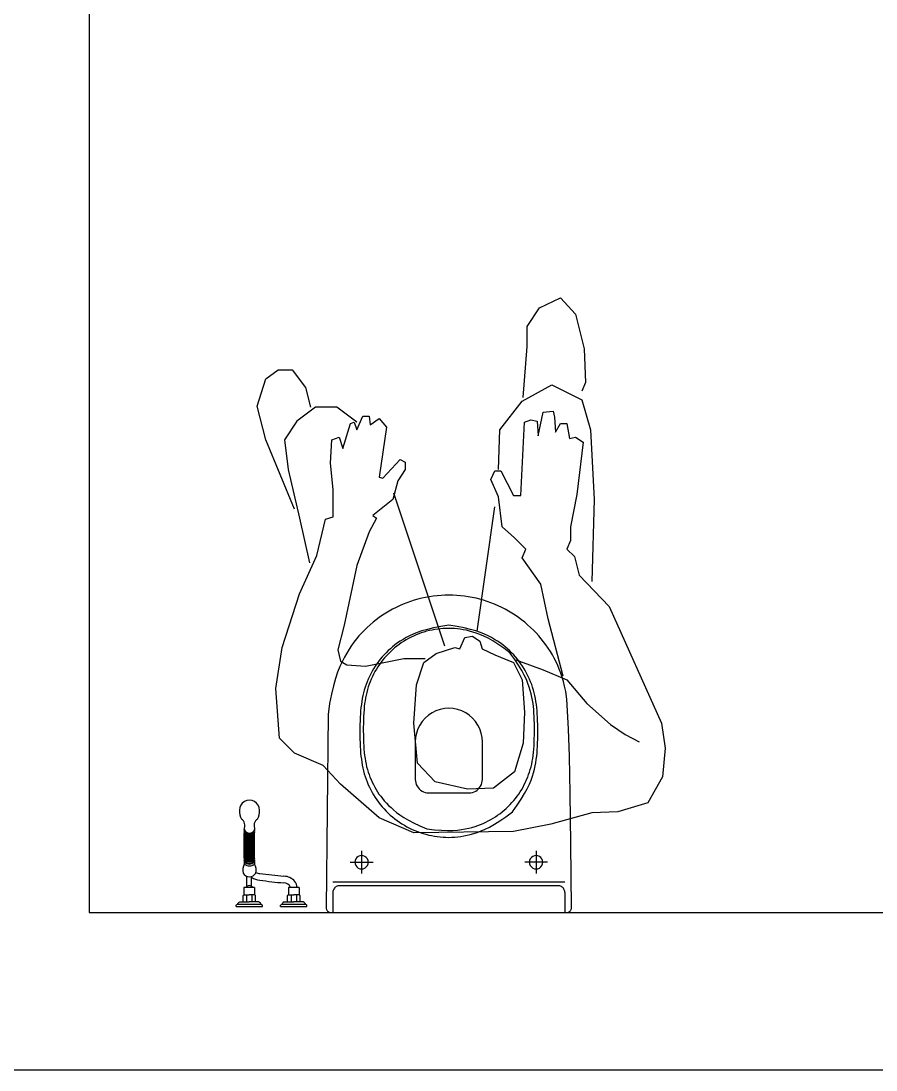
# Model space of a CAD drawing. Header units: inches. Extents: x 9636 to 21597, y -10243 to 557.
# Drawn here: x 13948.2 to 13997, y -8586.5 to -8526.5 of the extents above; entities that cross this region are included whole.
import ezdxf

# ---------------------------------------------------------------- set-up
doc = ezdxf.new("R2010")
doc.units = ezdxf.units.IN
doc.header["$MEASUREMENT"] = 0
doc.layers.add('Edges', color=7, linetype='Continuous')
doc.layers.add('sanit acces', color=4, linetype='Continuous')

# ---------------------------------------------------------------- blocks, each defined once
blk = doc.blocks.new('R91')
at = {"color": 9, "linetype": 'ByBlock', "true_color": 0xbbbcbf}
for p, q in [((-440.8, 952.5), (-503.2, 916.9)), ((-372.4, 958.5), (-440.8, 952.5)), ((-312.9, 949.5), (-372.4, 958.5)), ((-33.6, 824.8), (-312.9, 949.5)), ((-503.2, 916.9), (-524, 845.6)), ((-339.7, 863.4), (-357.5, 896.1)), ((-315.9, 827.8), (-339.7, 863.4)), ((-524, 845.6), (-526.9, 783.2)), ((-265.4, 771.4), (-315.9, 827.8)), ((40.7, 753.5), (-33.6, 824.8)), ((-526.9, 783.2), (-553.7, 685.2)), ((222, 789.2), (25.9, 783.2)), ((388.5, 780.3), (222, 789.2)), ((459.8, 759.5), (388.5, 780.3)), ((-208.9, 723.9), (-265.4, 771.4)), ((85.3, 741.7), (40.7, 753.5)), ((358.8, 762.5), (233.9, 747.6)), ((370.7, 744.6), (358.8, 762.5)), ((495.5, 688.2), (459.8, 759.5)), ((501.4, 768.4), (480.6, 759.5)), ((581.7, 765.4), (501.4, 768.4)), ((664.9, 744.6), (581.7, 765.4)), ((103.2, 723.9), (85.3, 741.7)), ((124, 732.8), (103.2, 723.9)), ((156.7, 732.8), (124, 732.8)), ((233.9, 747.6), (156.7, 732.8)), ((367.7, 729.8), (370.7, 744.6)), ((403.4, 723.9), (367.7, 729.8)), ((703.5, 709), (664.9, 744.6)), ((-185.1, 667.4), (-208.9, 723.9)), ((-200, 714.9), (-63.3, 679.3)), ((382.5, 697.1), (403.4, 709)), ((403.4, 709), (403.4, 723.9)), ((679.8, 658.5), (703.5, 709)), ((-553.7, 685.2), (-571.5, 596.2)), ((-63.3, 679.3), (19.9, 661.5)), ((418.2, 694.2), (382.5, 697.1)), ((433.1, 691.2), (418.2, 694.2)), ((430.1, 667.4), (433.1, 691.2)), ((456.9, 616.9), (495.5, 688.2)), ((-161.4, 602.1), (-185.1, 667.4)), ((19.9, 661.5), (82.4, 616.9)), ((373.6, 655.6), (430.1, 667.4)), ((409.3, 652.6), (373.6, 655.6)), ((412.3, 637.7), (409.3, 652.6)), ((635.2, 628.8), (679.8, 658.5)), ((406.3, 622.9), (412.3, 637.7)), ((465.8, 619.9), (587.6, 628.8)), ((587.6, 628.8), (635.2, 628.8)), ((-360.5, 619.9), (-428.9, 599.1)), ((-286.2, 622.9), (-360.5, 619.9)), ((-208.9, 616.9), (-286.2, 622.9)), ((-167.3, 596.2), (-208.9, 616.9)), ((82.4, 616.9), (103.2, 625.9)), ((103.2, 625.9), (129.9, 599.1)), ((231, 614), (406.3, 622.9)), ((231, 596.2), (231, 614)), ((388.5, 563.5), (456.9, 616.9)), ((-571.5, 596.2), (-574.5, 358.6)), ((-428.9, 599.1), (-467.5, 548.6)), ((-149.5, 551.6), (-167.3, 596.2)), ((129.9, 599.1), (156.7, 569.4)), ((290.4, 566.5), (231, 596.2)), ((-134.6, 521.9), (-149.5, 551.6)), ((-93, 510), (204.2, 551.6)), ((156.7, 569.4), (228, 560.5)), ((228, 560.5), (269.6, 542.7)), ((269.6, 542.7), (290.4, 551.6)), ((290.4, 551.6), (290.4, 566.5)), ((293.4, 560.5), (388.5, 563.5)), ((-467.5, 548.6), (-470.5, 486.3)), ((-116.8, 516), (-134.6, 521.9)), ((-104.9, 498.2), (-116.8, 516)), ((-470.5, 486.3), (-452.6, 409.1)), ((-134.6, 468.5), (-107.9, 480.3)), ((-107.9, 480.3), (-104.9, 498.2)), ((-146.5, 412), (-131.6, 456.6)), ((-131.6, 456.6), (-134.6, 468.5)), ((-128.7, 432.8), (236.9, 311.1)), ((-452.6, 409.1), (-408.1, 367.5)), ((-167.3, 382.3), (-146.5, 412)), ((-220.8, 364.5), (-167.3, 382.3)), ((-158.4, 334.8), (-158.4, 385.3)), ((-574.5, 358.6), (-538.8, 275.4)), ((-408.1, 367.5), (-312.9, 358.6)), ((-312.9, 358.6), (-220.8, 364.5)), ((-176.2, 242.8), (-158.4, 334.8)), ((293.4, 337.8), (266.6, 320)), ((272.6, 284.3), (317.2, 325.9)), ((311.2, 337.8), (293.4, 337.8)), ((317.2, 325.9), (311.2, 337.8)), ((222, 308.1), (183.4, 260.6)), ((266.6, 320), (222, 308.1)), ((275.5, 275.4), (272.6, 284.3)), ((394.4, 293.3), (275.5, 275.4)), ((415.2, 275.4), (394.4, 293.3)), ((-538.8, 275.4), (-458.6, 183.4)), ((144.8, 251.7), (64.5, 222)), ((177.5, 269.5), (144.8, 251.7)), ((183.4, 260.6), (177.5, 269.5)), ((400.4, 254.6), (415.2, 275.4)), ((421.2, 251.7), (400.4, 254.6)), ((421.2, 236.8), (421.2, 251.7)), ((-173.3, 198.2), (-176.2, 242.8)), ((388.5, 222), (421.2, 236.8)), ((64.5, 222), (-78.1, 192.3)), ((343.9, 189.3), (403.4, 207.1)), ((406.3, 216), (388.5, 222)), ((403.4, 207.1), (406.3, 216)), ((406.3, 222), (442, 174.5)), ((-458.6, 183.4), (-414, 141.8)), ((-164.3, 183.4), (-173.3, 198.2)), ((-137.6, 177.4), (-164.3, 183.4)), ((-78.1, 192.3), (-137.6, 177.4)), ((370.7, 180.4), (343.9, 189.3)), ((364.7, 162.6), (370.7, 180.4)), ((174.5, 147.7), (180.4, 165.6)), ((180.4, 165.6), (245.8, 165.6)), ((245.8, 165.6), (308.2, 159.6)), ((308.2, 159.6), (364.7, 162.6)), ((442, 174.5), (442, 124)), ((-414, 141.8), (-384.3, 73.5)), ((-3.8, 85.4), (88.3, 127)), ((88.3, 127), (174.5, 147.7)), ((177.5, 85.4), (70.5, 109.1)), ((442, 124), (409.3, 79.4)), ((489.5, 100.2), (442, 112.1)), ((-131.6, 43.8), (-3.8, 85.4)), ((293.4, 58.7), (177.5, 85.4)), ((409.3, 79.4), (364.7, 49.7)), ((531.2, 67.6), (489.5, 100.2)), ((-384.3, 73.5), (-348.6, 37.9)), ((198.3, 73.5), (364.7, 5.2)), ((364.7, 49.7), (293.4, 58.7)), ((531.2, 34.9), (531.2, 67.6)), ((-348.6, 37.9), (-229.7, 29)), ((-229.7, 29), (-131.6, 43.8)), ((510.3, 5.2), (531.2, 34.9)), ((364.7, 5.2), (445, -15.6)), ((445, -15.6), (510.3, 5.2))]:
    blk.add_line(p, q, dxfattribs=at)
blk = doc.blocks.new('wall handshower (top)')
at = {"color": 0}
for p, q in [((29.5, 0), (-29.5, 0)), ((-29.5, 0), (-29.5, -2.7)), ((29.5, 0), (29.5, -2.7)), ((129.5, 0), (70.5, 0)), ((70.5, 0), (70.5, -2.7)), ((129.5, 0), (129.5, -2.7)), ((-27.3, -4), (27.3, -4)), ((-21.5, -10.1), (0, -10.1)), ((-14.1, -10.1), (-14.1, -24.7)), ((-6, -25.9), (-6, -10.1)), ((21.5, -10.1), (0, -10.1)), ((5.9, -25.9), (5.9, -10.1)), ((14, -10.1), (14, -24.7)), ((72.7, -4), (127.3, -4)), ((78.5, -10.1), (100, -10.1)), ((85.9, -10.1), (85.9, -24.7)), ((94, -25.9), (94, -10.1)), ((121.5, -10.1), (100, -10.1)), ((105.9, -25.9), (105.9, -10.1)), ((114, -10.1), (114, -24.7)), ((-12, -42.7), (-12, -25.9)), ((-12, -25.9), (-0.1, -25.9)), ((-12, -42.7), (11.8, -42.7)), ((11.8, -25.9), (-0.1, -25.9)), ((11.8, -42.7), (11.8, -25.9)), ((88, -42.7), (88, -25.9)), ((88, -25.9), (99.9, -25.9)), ((88, -42.7), (111.8, -42.7)), ((94.8, -45.5), (94.8, -67.4)), ((111.8, -25.9), (99.9, -25.9)), ((105.1, -45.5), (105.1, -67.7)), ((111.8, -42.7), (111.8, -25.9)), ((88, -101), (88, -95.2)), ((88, -108.4), (88, -165.2)), ((88.6, -107.2), (88.6, -164.5)), ((89.5, -105.8), (89.5, -163.6)), ((90.7, -104.4), (90.7, -162.5)), ((92.2, -103.2), (92.2, -161.5)), ((93.8, -102.1), (93.8, -160.7)), ((95.7, -101.4), (95.7, -160)), ((97.7, -100.9), (97.7, -159.6)), ((99.7, -100.8), (99.7, -159.5)), ((101.7, -101), (101.7, -159.7)), ((103.7, -101.5), (103.7, -160.1)), ((105.5, -102.3), (105.5, -160.8)), ((107.1, -103.3), (107.1, -161.6)), ((108.5, -104.5), (108.5, -162.6)), ((109.6, -105.8), (109.6, -163.6)), ((110.4, -107), (110.4, -164.4)), ((110.9, -107.8), (110.9, -164.9)), ((111.1, -101), (111.1, -95.2)), ((111.1, -108.4), (111.1, -165.2))]:
    blk.add_line(p, q, dxfattribs=at)
for centre, radius, start, end in [((-27.4, -1.6), 2.41, 207.9179, 271.9718), ((-15, 2), 13.8, 205.7896, 241.6564), ((15, 2), 13.8, 298.3436, 334.2104), ((27.4, -1.6), 2.41, 268.0282, 332.0821), ((72.6, -1.6), 2.41, 207.9179, 271.9718), ((85, 2), 13.8, 205.7896, 241.6564), ((115, 2), 13.8, 298.3436, 334.2104), ((127.4, -1.6), 2.41, 268.0282, 332.0821), ((-10.4, -20.2), 5.86, 230.0793, 254.0924), ((16.8, -40.9), 24.5, 184.3011, 218.585), ((22, -37.7), 15.3, 199.0504, 270.6085), ((10.2, -20.2), 5.86, 285.9076, 309.9207), ((89.6, -20.2), 5.86, 230.0793, 254.0924), ((99.9, -36.8), 10, 215.7762, 324.2238), ((110.2, -20.2), 5.86, 285.9076, 309.9207), ((22.3, -35.7), 32.1, 219.6697, 269.6336), ((-21.2, -678.9), 627.4, 81.0602, 86.0403), ((-119, -1558.6), 1497.4, 82.5073, 84.5933), ((71.4, -103.7), 44.8, 58.5932, 83.7686), ((99.5, -83.4), 16.7, 30.5106, 149.4894), ((73.1, -100.5), 26.8, 64.0824, 83.2266), ((115.2, -81.1), 30.7, 168.4004, 207.2273), ((99.6, -108.5), 17.6, 49.0147, 130.9853), ((83.8, -81.1), 30.7, 332.7727, 11.5996), ((90.1, -104.7), 2.8, 137.3065, 222.6935), ((89.2, -101.9), 1.5, 143.1441, 216.8559), ((89.2, -107.5), 1.5, 143.1441, 216.8559), ((99.6, -109.9), 14.6, 37.5398, 142.4602), ((99.6, -110.3), 13.8, 33.1371, 146.8629), ((99.6, -112.3), 12.9, 26.3551, 153.6449), ((99.6, -113.4), 12.6, 23.4368, 156.5632), ((109.9, -101.9), 1.5, 323.1441, 36.8559), ((109.1, -104.7), 2.8, 317.3065, 42.6935), ((109.9, -107.5), 1.5, 323.1441, 36.8559), ((99.6, -174.1), 14.6, 37.5398, 142.4602), ((99.6, -174.6), 13.8, 33.1371, 146.8629), ((99.6, -176.5), 12.9, 26.3551, 153.6449), ((99.6, -177.6), 12.6, 23.4368, 156.5632), ((72.4, -182), 17, 302.6481, 343.7121), ((90.1, -168.9), 2.8, 137.3065, 222.6935), ((89.2, -166.1), 1.5, 143.1441, 216.8559), ((89.2, -171.7), 1.5, 143.1441, 216.8559), ((41.8, -182.1), 47.1, 354.3747, 11.6429), ((157.3, -182.1), 47.1, 168.3571, 185.6253), ((126.7, -182), 17, 196.2879, 237.3519), ((109.9, -166.1), 1.5, 323.1441, 36.8559), ((109.1, -168.9), 2.8, 317.3065, 42.6935), ((109.9, -171.7), 1.5, 323.1441, 36.8559), ((119.7, -215.3), 42.7, 153.5123, 181.2517), ((79.4, -215.3), 42.7, 358.7483, 26.4877), ((99.5, -216.6), 22.5, 179.1351, 0.8649)]:
    blk.add_arc(centre, radius, start, end, dxfattribs=at)
blk = doc.blocks.new('Duravit Wall Hung Toilet pl')
at = {"layer": 'Edges'}
for p, q in [((0.4984, 0.5153), (0.4989, 0.516)), ((0.4989, 0.516), (0.4995, 0.5167)), ((0.4995, 0.5167), (0.5002, 0.5173)), ((0.5002, 0.5173), (0.501, 0.5178)), ((0.501, 0.5178), (0.5018, 0.5183)), ((0.5018, 0.5183), (0.5027, 0.5186)), ((0.5027, 0.5186), (0.5036, 0.5187)), ((0.5036, 0.5187), (0.5045, 0.5188)), ((0.5045, 0.5188), (0.5074, 0.5188)), ((0.5074, 0.4888), (0.5074, 0.5188)), ((0.5074, 0.5188), (0.8527, 0.5188)), ((0.8527, 0.4888), (0.8527, 0.5188)), ((0.8527, 0.5188), (0.8556, 0.5188)), ((0.8556, 0.5188), (0.8565, 0.5187)), ((0.8565, 0.5187), (0.8574, 0.5186)), ((0.8574, 0.5186), (0.8583, 0.5183)), ((0.8583, 0.5183), (0.8591, 0.5178)), ((0.8591, 0.5178), (0.8599, 0.5173)), ((0.8599, 0.5173), (0.8606, 0.5167)), ((0.8606, 0.5167), (0.8612, 0.516)), ((0.8612, 0.516), (0.8617, 0.5153)), ((0.4975, 0.5127), (0.4977, 0.5136)), ((0.4975, 0.5118), (0.4975, 0.5127)), ((0.5001, 0.2238), (0.4975, 0.5118)), ((0.4977, 0.5136), (0.498, 0.5144)), ((0.498, 0.5144), (0.4984, 0.5153)), ((0.8617, 0.5153), (0.8621, 0.5144)), ((0.8621, 0.5144), (0.8624, 0.5136)), ((0.8624, 0.5136), (0.8626, 0.5127)), ((0.8626, 0.5127), (0.8626, 0.5118)), ((0.5075, 0.4875), (0.5074, 0.4888)), ((0.5078, 0.4862), (0.5075, 0.4875)), ((0.5082, 0.485), (0.5078, 0.4862)), ((0.5088, 0.4838), (0.5082, 0.485)), ((0.8519, 0.485), (0.8513, 0.4838)), ((0.8523, 0.4862), (0.8519, 0.485)), ((0.8526, 0.4875), (0.8523, 0.4862)), ((0.8527, 0.4888), (0.8526, 0.4875)), ((0.8527, 0.4738), (0.5074, 0.4738)), ((0.5095, 0.4827), (0.5088, 0.4838)), ((0.5104, 0.4817), (0.5095, 0.4827)), ((0.5113, 0.4809), (0.5104, 0.4817)), ((0.5124, 0.4801), (0.5113, 0.4809)), ((0.5136, 0.4796), (0.5124, 0.4801)), ((0.5148, 0.4791), (0.5136, 0.4796)), ((0.5161, 0.4789), (0.5148, 0.4791)), ((0.5174, 0.4788), (0.5161, 0.4789)), ((0.8427, 0.4788), (0.5174, 0.4788)), ((0.844, 0.4789), (0.8427, 0.4788)), ((0.8453, 0.4791), (0.844, 0.4789)), ((0.8465, 0.4796), (0.8453, 0.4791)), ((0.8477, 0.4801), (0.8465, 0.4796)), ((0.8488, 0.4809), (0.8477, 0.4801)), ((0.8498, 0.4817), (0.8488, 0.4809)), ((0.8506, 0.4827), (0.8498, 0.4817)), ((0.8513, 0.4838), (0.8506, 0.4827)), ((0.5451, 0.4525), (0.5475, 0.4535)), ((0.5475, 0.4535), (0.5501, 0.4538)), ((0.5501, 0.4538), (0.5501, 0.4608)), ((0.5501, 0.4538), (0.5526, 0.4535)), ((0.5501, 0.4438), (0.5501, 0.4538)), ((0.5526, 0.4535), (0.5551, 0.4525)), ((0.8051, 0.4525), (0.8075, 0.4535)), ((0.8075, 0.4535), (0.8101, 0.4538)), ((0.8101, 0.4538), (0.8101, 0.4608)), ((0.8101, 0.4538), (0.8126, 0.4535)), ((0.8101, 0.4438), (0.8101, 0.4538)), ((0.8126, 0.4535), (0.8151, 0.4525)), ((0.5331, 0.4438), (0.5401, 0.4438)), ((0.5401, 0.4438), (0.5404, 0.4464)), ((0.5404, 0.4412), (0.5401, 0.4438)), ((0.5401, 0.4438), (0.5501, 0.4438)), ((0.5404, 0.4464), (0.5414, 0.4488)), ((0.5414, 0.4388), (0.5404, 0.4412)), ((0.5414, 0.4488), (0.543, 0.4509)), ((0.543, 0.4367), (0.5414, 0.4388)), ((0.543, 0.4509), (0.5451, 0.4525)), ((0.5501, 0.4438), (0.5601, 0.4438)), ((0.5501, 0.4338), (0.5501, 0.4438)), ((0.5551, 0.4525), (0.5571, 0.4509)), ((0.5571, 0.4509), (0.5587, 0.4488)), ((0.5587, 0.4388), (0.5571, 0.4367)), ((0.5587, 0.4488), (0.5597, 0.4464)), ((0.5597, 0.4412), (0.5587, 0.4388)), ((0.5597, 0.4464), (0.5601, 0.4438)), ((0.5601, 0.4438), (0.5597, 0.4412)), ((0.5601, 0.4438), (0.5671, 0.4438)), ((0.8001, 0.4438), (0.7931, 0.4438)), ((0.8001, 0.4438), (0.8004, 0.4464)), ((0.8101, 0.4438), (0.8001, 0.4438)), ((0.8004, 0.4412), (0.8001, 0.4438)), ((0.8004, 0.4464), (0.8014, 0.4488)), ((0.8014, 0.4388), (0.8004, 0.4412)), ((0.8014, 0.4488), (0.803, 0.4509)), ((0.803, 0.4367), (0.8014, 0.4388)), ((0.803, 0.4509), (0.8051, 0.4525)), ((0.8201, 0.4438), (0.8101, 0.4438)), ((0.8101, 0.4338), (0.8101, 0.4438)), ((0.8151, 0.4525), (0.8171, 0.4509)), ((0.8171, 0.4509), (0.8187, 0.4488)), ((0.8187, 0.4388), (0.8171, 0.4367)), ((0.8187, 0.4488), (0.8197, 0.4464)), ((0.8197, 0.4412), (0.8187, 0.4388)), ((0.8197, 0.4464), (0.8201, 0.4438)), ((0.8201, 0.4438), (0.8197, 0.4412)), ((0.8271, 0.4438), (0.8201, 0.4438)), ((0.5451, 0.4351), (0.543, 0.4367)), ((0.5475, 0.4341), (0.5451, 0.4351)), ((0.5501, 0.4338), (0.5475, 0.4341)), ((0.5526, 0.4341), (0.5501, 0.4338)), ((0.5501, 0.4268), (0.5501, 0.4338)), ((0.5551, 0.4351), (0.5526, 0.4341)), ((0.5571, 0.4367), (0.5551, 0.4351)), ((0.8051, 0.4351), (0.803, 0.4367)), ((0.8075, 0.4341), (0.8051, 0.4351)), ((0.8101, 0.4338), (0.8075, 0.4341)), ((0.8126, 0.4341), (0.8101, 0.4338)), ((0.8101, 0.4268), (0.8101, 0.4338)), ((0.8151, 0.4351), (0.8126, 0.4341)), ((0.8171, 0.4367), (0.8151, 0.4351))]:
    blk.add_line(p, q, dxfattribs=at)
for points in [[(0.8626, 0.5118), (0.8616, 0.4157), (0.8606, 0.3413), (0.8595, 0.2857), (0.8583, 0.2458), (0.857, 0.2184), (0.8556, 0.2007), (0.8541, 0.1894), (0.8525, 0.1816), (0.8507, 0.1747), (0.8488, 0.1682), (0.8467, 0.1621), (0.8445, 0.1562), (0.8422, 0.1506), (0.8397, 0.1451), (0.837, 0.1399), (0.8342, 0.1348), (0.8312, 0.1298), (0.828, 0.1249), (0.8247, 0.1201), (0.8212, 0.1155), (0.8176, 0.1109), (0.8139, 0.1065), (0.8099, 0.1021), (0.8059, 0.098), (0.8017, 0.0939), (0.7974, 0.09), (0.793, 0.0862), (0.7884, 0.0826), (0.7837, 0.0791), (0.7789, 0.0758), (0.774, 0.0727), (0.769, 0.0697), (0.7639, 0.0668), (0.7588, 0.0642), (0.7535, 0.0617), (0.7482, 0.0594), (0.7427, 0.0572), (0.7373, 0.0553), (0.7317, 0.0535), (0.7261, 0.0519), (0.7205, 0.0505), (0.7148, 0.0493), (0.709, 0.0482), (0.7033, 0.0474), (0.6975, 0.0467), (0.6917, 0.0462), (0.6859, 0.0459), (0.6801, 0.0458), (0.6742, 0.0459), (0.6684, 0.0462), (0.6626, 0.0467), (0.6568, 0.0474), (0.6511, 0.0482), (0.6453, 0.0493), (0.6396, 0.0505), (0.634, 0.0519), (0.6284, 0.0535), (0.6229, 0.0553), (0.6174, 0.0572), (0.612, 0.0594), (0.6066, 0.0617), (0.6014, 0.0642), (0.5962, 0.0668), (0.5911, 0.0697), (0.5861, 0.0727), (0.5812, 0.0758), (0.5764, 0.0791), (0.5717, 0.0826), (0.5672, 0.0862), (0.5627, 0.09), (0.5584, 0.0939), (0.5542, 0.098), (0.5502, 0.1022), (0.5462, 0.1065), (0.5424, 0.1111), (0.5387, 0.1159), (0.535, 0.121), (0.5315, 0.1265), (0.5279, 0.1322), (0.5244, 0.1384), (0.521, 0.1451), (0.5176, 0.1524), (0.5143, 0.1607), (0.5111, 0.17), (0.508, 0.1808), (0.5052, 0.1932), (0.5025, 0.2074), (0.5001, 0.2238)], [(0.6801, 0.0908), (0.6679, 0.0926), (0.6573, 0.0946), (0.648, 0.0968), (0.64, 0.0991), (0.633, 0.1015), (0.6269, 0.104), (0.6215, 0.1066), (0.6165, 0.1092), (0.6119, 0.1118), (0.6076, 0.1144), (0.6036, 0.1171), (0.5998, 0.1199), (0.5962, 0.1227), (0.5929, 0.1256), (0.5896, 0.1285), (0.5865, 0.1316), (0.5835, 0.1347), (0.5807, 0.1379), (0.5779, 0.1413), (0.5752, 0.1447), (0.5727, 0.1482), (0.5702, 0.1518), (0.5679, 0.1555), (0.5657, 0.1592), (0.5637, 0.1631), (0.5618, 0.1669), (0.5599, 0.1709), (0.5583, 0.1749), (0.5567, 0.1789), (0.5553, 0.183), (0.5541, 0.1872), (0.5529, 0.1914), (0.5519, 0.1956), (0.5511, 0.1999), (0.5503, 0.2043), (0.5497, 0.2087), (0.5492, 0.2133), (0.5487, 0.218), (0.5484, 0.2229), (0.5481, 0.2279), (0.5479, 0.2332), (0.5477, 0.2385), (0.5476, 0.244), (0.5476, 0.2496), (0.5476, 0.2551), (0.5477, 0.2606), (0.5479, 0.266), (0.5481, 0.2712), (0.5484, 0.2763), (0.5487, 0.2811), (0.5492, 0.2858), (0.5497, 0.2904), (0.5503, 0.2949), (0.5511, 0.2992), (0.5519, 0.3035), (0.5529, 0.3078), (0.5541, 0.3119), (0.5553, 0.3161), (0.5567, 0.3202), (0.5583, 0.3242), (0.5599, 0.3283), (0.5618, 0.3322), (0.5637, 0.3361), (0.5657, 0.3399), (0.5679, 0.3436), (0.5702, 0.3473), (0.5727, 0.3509), (0.5752, 0.3544), (0.5779, 0.3578), (0.5807, 0.3612), (0.5835, 0.3644), (0.5865, 0.3676), (0.5896, 0.3706), (0.5928, 0.3736), (0.5961, 0.3764), (0.5995, 0.3791), (0.6029, 0.3817), (0.6065, 0.3842), (0.6101, 0.3866), (0.6138, 0.3888), (0.6176, 0.391), (0.6215, 0.393), (0.6254, 0.3949), (0.6293, 0.3966), (0.6334, 0.3982), (0.6375, 0.3997), (0.6416, 0.401), (0.6458, 0.4022), (0.65, 0.4033), (0.6542, 0.4042), (0.6585, 0.405), (0.6628, 0.4057), (0.6671, 0.4062), (0.6714, 0.4065), (0.6757, 0.4067), (0.6801, 0.4068), (0.6844, 0.4067), (0.6888, 0.4065), (0.6932, 0.4061), (0.6977, 0.4055), (0.7023, 0.4047), (0.7071, 0.4037), (0.712, 0.4025), (0.7171, 0.4011), (0.7224, 0.3994), (0.728, 0.3973), (0.7341, 0.3947), (0.7407, 0.3914), (0.748, 0.3873), (0.756, 0.3822), (0.7648, 0.3761), (0.7747, 0.3687)], [(0.7711, 0.132), (0.7617, 0.1249), (0.7531, 0.119), (0.7454, 0.1141), (0.7384, 0.1101), (0.7321, 0.1069), (0.7262, 0.1044), (0.7208, 0.1024), (0.7157, 0.1008), (0.7108, 0.0994), (0.7061, 0.0982), (0.7015, 0.0973), (0.697, 0.0965), (0.6927, 0.096), (0.6884, 0.0956), (0.6842, 0.0953), (0.6801, 0.0953), (0.6759, 0.0953), (0.6717, 0.0956), (0.6675, 0.0959), (0.6634, 0.0964), (0.6593, 0.097), (0.6552, 0.0978), (0.6511, 0.0986), (0.647, 0.0997), (0.643, 0.1008), (0.639, 0.1021), (0.6351, 0.1036), (0.6312, 0.1051), (0.6274, 0.1068), (0.6237, 0.1086), (0.6199, 0.1105), (0.6163, 0.1126), (0.6127, 0.1147), (0.6092, 0.117), (0.6058, 0.1194), (0.6025, 0.1219), (0.5992, 0.1246), (0.5961, 0.1273), (0.593, 0.1301), (0.59, 0.1331), (0.5872, 0.1361), (0.5844, 0.1392), (0.5817, 0.1424), (0.5791, 0.1457), (0.5767, 0.1491), (0.5744, 0.1526), (0.5721, 0.1561), (0.57, 0.1597), (0.568, 0.1634), (0.5662, 0.1671), (0.5645, 0.1709), (0.5628, 0.1748), (0.5614, 0.1787), (0.56, 0.1826), (0.5588, 0.1866), (0.5577, 0.1907), (0.5568, 0.1947), (0.5559, 0.1989), (0.5552, 0.2031), (0.5546, 0.2074), (0.5541, 0.2119), (0.5537, 0.2166), (0.5533, 0.2214), (0.5531, 0.2265), (0.5529, 0.2318), (0.5527, 0.2373), (0.5526, 0.2429), (0.5526, 0.2485), (0.5527, 0.2542), (0.5528, 0.2598), (0.553, 0.2653), (0.5532, 0.2705), (0.5536, 0.2755), (0.554, 0.2803), (0.5545, 0.2848), (0.5552, 0.2892), (0.5559, 0.2934), (0.5567, 0.2975), (0.5576, 0.3015), (0.5587, 0.3055), (0.5599, 0.3094), (0.5612, 0.3132), (0.5626, 0.317), (0.5642, 0.3208), (0.5659, 0.3245), (0.5677, 0.3282), (0.5696, 0.3318), (0.5716, 0.3353), (0.5738, 0.3388), (0.576, 0.3422), (0.5785, 0.3456), (0.5811, 0.349), (0.5839, 0.3523), (0.587, 0.3557), (0.5903, 0.3591), (0.5939, 0.3625), (0.5978, 0.366), (0.6022, 0.3696), (0.6072, 0.3733), (0.613, 0.3771), (0.6198, 0.3811), (0.6276, 0.3852), (0.6368, 0.3896), (0.6474, 0.3941)], [(0.6474, 0.3941), (0.6589, 0.3954), (0.6691, 0.3962), (0.678, 0.3965), (0.6858, 0.3964), (0.6927, 0.3959), (0.6989, 0.3952), (0.7045, 0.3942), (0.7096, 0.3931), (0.7144, 0.3919), (0.719, 0.3906), (0.7233, 0.3891), (0.7274, 0.3876), (0.7314, 0.386), (0.7352, 0.3843), (0.7388, 0.3824), (0.7424, 0.3804), (0.7459, 0.3784), (0.7494, 0.3762), (0.7527, 0.3739), (0.756, 0.3715), (0.7593, 0.369), (0.7624, 0.3664), (0.7654, 0.3637), (0.7684, 0.3609), (0.7713, 0.358), (0.774, 0.355), (0.7767, 0.3519), (0.7793, 0.3487), (0.7817, 0.3455), (0.7841, 0.3422), (0.7864, 0.3388), (0.7885, 0.3353), (0.7905, 0.3318), (0.7924, 0.3282), (0.7942, 0.3245), (0.7959, 0.3208), (0.7975, 0.317), (0.7989, 0.3132), (0.8002, 0.3094), (0.8014, 0.3055), (0.8025, 0.3015), (0.8034, 0.2975), (0.8042, 0.2934), (0.805, 0.2892), (0.8056, 0.2848), (0.8061, 0.2803), (0.8065, 0.2755), (0.8069, 0.2705), (0.8071, 0.2653), (0.8073, 0.2598), (0.8075, 0.2542), (0.8075, 0.2485), (0.8075, 0.2429), (0.8074, 0.2373), (0.8073, 0.2318), (0.807, 0.2265), (0.8068, 0.2214), (0.8064, 0.2165), (0.806, 0.2118), (0.8054, 0.2071), (0.8047, 0.2025), (0.8038, 0.1978), (0.8027, 0.193), (0.8014, 0.1881), (0.7998, 0.1829), (0.7979, 0.1774), (0.7955, 0.1715), (0.7924, 0.1651), (0.7886, 0.1581), (0.7839, 0.1503), (0.7781, 0.1416), (0.7711, 0.132)], [(0.7747, 0.3687), (0.7819, 0.3587), (0.7879, 0.3497), (0.7928, 0.3416), (0.7968, 0.3343), (0.8, 0.3276), (0.8025, 0.3215), (0.8045, 0.3158), (0.8061, 0.3105), (0.8075, 0.3053), (0.8086, 0.3004), (0.8095, 0.2955), (0.8103, 0.2908), (0.8109, 0.286), (0.8114, 0.2812), (0.8117, 0.2763), (0.812, 0.2712), (0.8122, 0.266), (0.8124, 0.2606), (0.8125, 0.2551), (0.8125, 0.2496), (0.8125, 0.244), (0.8124, 0.2385), (0.8122, 0.2332), (0.812, 0.2279), (0.8117, 0.2229), (0.8114, 0.218), (0.8109, 0.2133), (0.8104, 0.2087), (0.8098, 0.2043), (0.809, 0.1999), (0.8082, 0.1956), (0.8072, 0.1914), (0.8061, 0.1872), (0.8048, 0.183), (0.8034, 0.1789), (0.8018, 0.1749), (0.8002, 0.1709), (0.7984, 0.1669), (0.7964, 0.1631), (0.7944, 0.1592), (0.7922, 0.1555), (0.7899, 0.1518), (0.7874, 0.1482), (0.7849, 0.1447), (0.7822, 0.1413), (0.7795, 0.1379), (0.7766, 0.1347), (0.7736, 0.1316), (0.7705, 0.1285), (0.7673, 0.1256), (0.7639, 0.1227), (0.7603, 0.1199), (0.7565, 0.1171), (0.7525, 0.1144), (0.7482, 0.1118), (0.7436, 0.1092), (0.7386, 0.1066), (0.7332, 0.104), (0.7271, 0.1015), (0.7201, 0.0991), (0.7121, 0.0968), (0.7028, 0.0946), (0.6922, 0.0926), (0.6801, 0.0908)], [(0.6496, 0.2247), (0.6447, 0.229), (0.6404, 0.2339), (0.6368, 0.2394), (0.6339, 0.2452), (0.6318, 0.2514), (0.6305, 0.2578), (0.6301, 0.2644), (0.6301, 0.3205), (0.6302, 0.3231), (0.6307, 0.3257), (0.6316, 0.3282), (0.6327, 0.3305), (0.6342, 0.3327), (0.6359, 0.3347), (0.6379, 0.3364), (0.6401, 0.3378), (0.6424, 0.339), (0.6449, 0.3398), (0.6474, 0.3403)], [(0.6474, 0.3403), (0.6501, 0.3405), (0.7101, 0.3405), (0.7127, 0.3403), (0.7152, 0.3398), (0.7177, 0.339), (0.7201, 0.3378), (0.7222, 0.3364), (0.7242, 0.3347), (0.7259, 0.3327), (0.7274, 0.3305), (0.7285, 0.3282), (0.7294, 0.3257), (0.7299, 0.3231), (0.7301, 0.3205)], [(0.7301, 0.3205), (0.7301, 0.2644), (0.7296, 0.2578), (0.7284, 0.2514), (0.7263, 0.2452), (0.7234, 0.2394), (0.7197, 0.2339), (0.7154, 0.229), (0.7105, 0.2247), (0.7051, 0.2211), (0.6992, 0.2182)], [(0.6992, 0.2182), (0.693, 0.2161), (0.6866, 0.2148), (0.6801, 0.2144), (0.6735, 0.2148), (0.6671, 0.2161), (0.6609, 0.2182), (0.6551, 0.2211), (0.6496, 0.2247)]]:
    blk.add_lwpolyline(points, dxfattribs=at)
blk = doc.blocks.new('RGF')
at = {"xscale": 38.34206489527691, "yscale": 38.34206489527691, "zscale": 38.34206489527691}
blk.add_blockref('Duravit Wall Hung Toilet pl', (4343.891, 735.646), dxfattribs=at)
at = {"layer": 'sanit acces', "color": 250, "lineweight": 9, "xscale": -0.025408890989909, "yscale": 0.025408890989909, "zscale": 0.025408890989909}
blk.add_blockref('wall handshower (top)', (4361.107, 755.189), dxfattribs=at)

msp = doc.modelspace()

# ---------------------------------------------------------------- linework, layer by layer
for p, q in [((13952.125, -8367.47), (13952.125, -8577.47)), ((13952.125, -8577.47), (14024.125, -8577.47)), ((14053.125, -8586.47), (13795.125, -8586.47))]:
    msp.add_line(p, q)

# ---------------------------------------------------------------- block references
at = {"xscale": -0.02391704047119125, "yscale": 0.02391704047119125, "zscale": 0.02391704047119125, "rotation": 270}
msp.add_blockref('R91', (13962.083, -8559.176), dxfattribs=at)
at = {"xscale": -1, "rotation": 180}
msp.add_blockref('RGF', (9602.691, -7821.933), dxfattribs=at)

doc.saveas('drawing.dxf')
